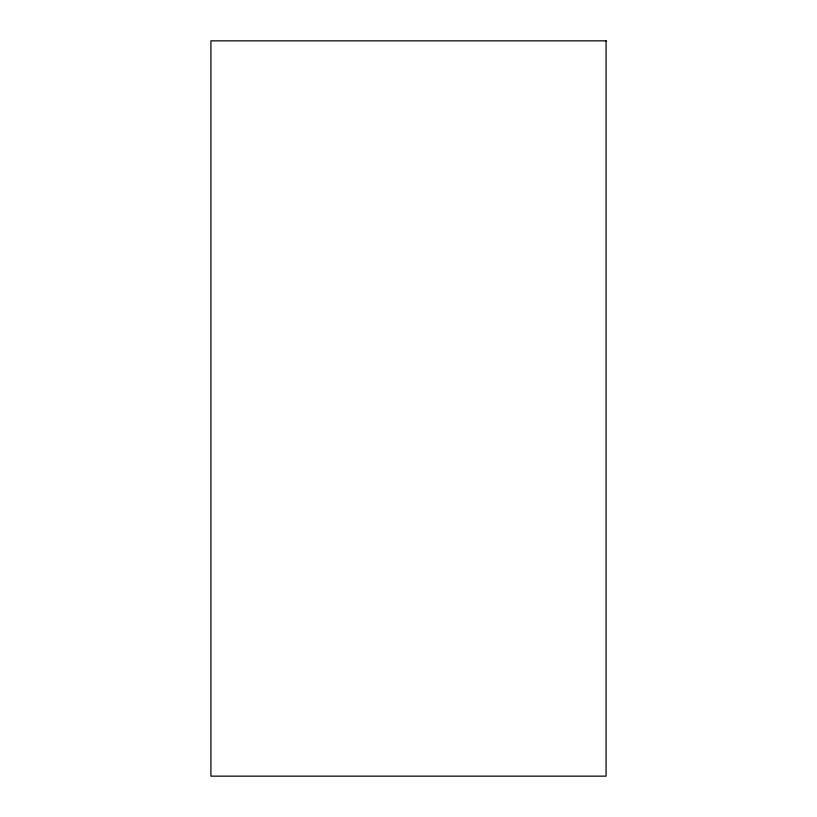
<?xml version="1.0" encoding="UTF-8"?>
<svg xmlns="http://www.w3.org/2000/svg" width="817" height="817" viewBox="0 0 817 817"><rect width="100%" height="100%" fill="white"/><g stroke="black" fill="none" stroke-linecap="round" stroke-linejoin="round"><path stroke-width="1.23" d="M606.081 40.85L210.919 40.85L210.919 776.15L606.081 776.15L606.081 40.85"/></g></svg>
